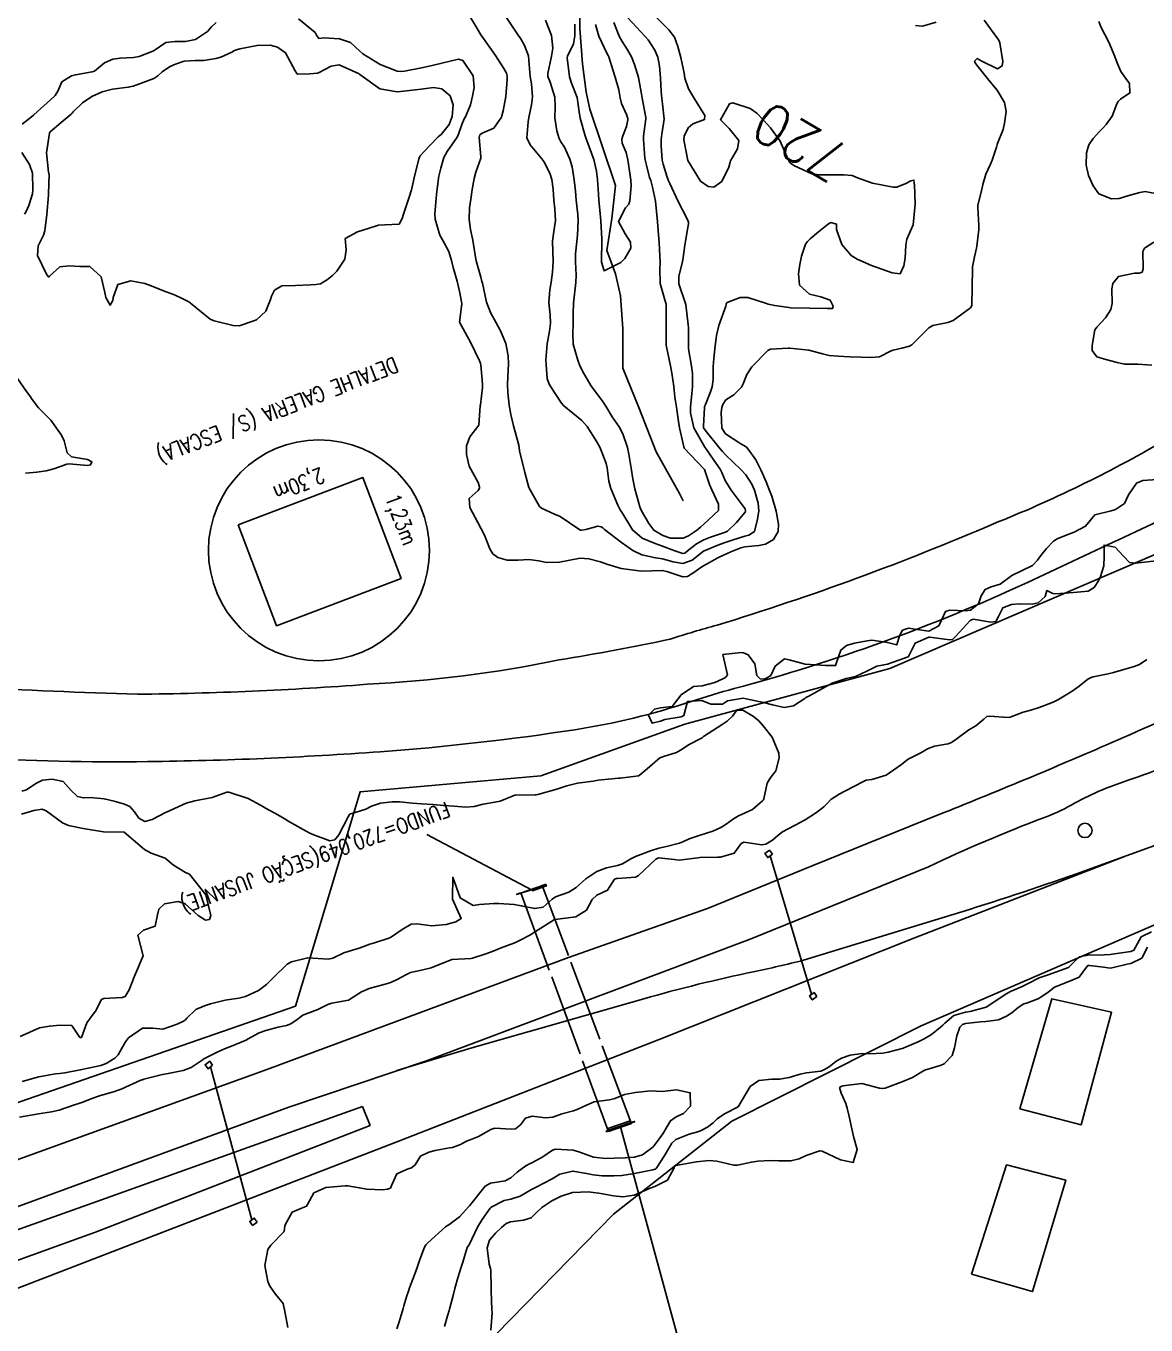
# Model space of a CAD drawing. Header units: metres. Extents: x 307586 to 320046, y 7427249 to 7434250.
# Drawn here: x 312795.2 to 312904.1, y 7432056.7 to 7432183.1 of the extents above; entities that cross this region are included whole.
import ezdxf
from ezdxf.enums import TextEntityAlignment as Align

# ---------------------------------------------------------------- set-up
doc = ezdxf.new("R2010")
doc.units = ezdxf.units.M
doc.header["$MEASUREMENT"] = 0
doc.linetypes.add('CONTINUO', pattern=[0])
doc.linetypes.add('TRACEJADO', pattern=[8.7, 8, -0.7])
for name, color, linetype in [('BUEIRO', 151, 'Continuous'), ('Cotas', 45, 'Continuous'), ('Curvas de Nivel 1m', 11, 'Continuous'), ('Curvas de Nivel 5m', 15, 'Continuous'), ('DETALHES', 45, 'Continuous'), ('Divisa', 42, 'FENCELINE2'), ('Edificações', 30, 'Continuous'), ('Hidrografia', 140, 'Continuous'), ('Linha Férrea', 20, 'Continuous'), ('PLATAFORMA', 45, 'Continuous'), ('Portico', 45, 'Continuous'), ('Postes', 20, 'Continuous'), ('TEXTO', 45, 'Continuous'), ('Vias Primárias', 230, 'Continuous')]:
    doc.layers.add(name, color=color, linetype=linetype)
doc.styles.add('ROMANS', font='romans', dxfattribs={"height": 0.2})
doc.styles.add('Style-STANDARD', font='STANDARD.shx')
doc.linetypes.add('FENCELINE2', pattern='A,0.25,-0.1,[132,ltypeshp.shx,S=0.1,R=0,X=-0.1,Y=0],-0.1,1', length=1.45)

msp = doc.modelspace()

# ---------------------------------------------------------------- linework, layer by layer
at = {"layer": 'BUEIRO', "linetype": 'TRACEJADO', "flags": 128}
for points in [[(312854, 7432076.39), (312845.36, 7432099.49)], [(312843.27, 7432098.77), (312851.78, 7432075.63)]]:
    msp.add_lwpolyline(points, dxfattribs=at)
at = {"layer": 'BUEIRO', "linetype": 'CONTINUO'}
for points in [[(312845.64, 7432099.58, 719.9), (312845.36, 7432099.49, 720.09), (312845.49, 7432099.51, 721.24), (312843.25, 7432098.75, 721.23), (312843.27, 7432098.77, 720), (312842.89, 7432098.64, 719.76)], [(312845.72, 7432099.59, 721.98), (312845.76, 7432099.45, 721.98), (312844.4, 7432098.97, 721.98), (312844.32, 7432099.07, 721.62)], [(312845.64, 7432099.58, 719.9), (312845.72, 7432099.59, 721.98), (312844.36, 7432099.1, 721.97)], [(312842.89, 7432098.64, 719.76), (312842.86, 7432098.61, 721.52), (312844.32, 7432099.07, 721.62), (312844.36, 7432099.1, 721.97)], [(312851.79, 7432075.67, 722.5), (312851.73, 7432075.84, 722.5), (312853.91, 7432076.59, 722.47), (312853.97, 7432076.42, 722.46)], [(312853.97, 7432076.42, 722.46), (312854.34, 7432076.53, 721.84), (312854.35, 7432076.48, 720.57)], [(312851.6, 7432075.53, 720.7), (312851.58, 7432075.58, 721.87), (312851.79, 7432075.67, 722.5)], [(312854.35, 7432076.48, 720.57), (312854, 7432076.39, 720.57), (312854.02, 7432076.32, 721.52), (312851.8, 7432075.56, 721.54), (312851.78, 7432075.63, 720.45), (312851.6, 7432075.53, 720.7)], [(312851.79, 7432075.67, 722.5), (312853.97, 7432076.42, 722.46)]]:
    msp.add_polyline3d(points, dxfattribs=at)
at = {"layer": 'Curvas de Nivel 1m', "flags": 128}
for points, elevation in [([(312841.67, 7432184.24), (312843.01, 7432182.22), (312843.27, 7432181.84), (312843.63, 7432181.22), (312844.01, 7432180.21), (312844.06, 7432179.76), (312844.19, 7432178.2), (312844.32, 7432177.47), (312844.42, 7432176.2), (312844.32, 7432175.45), (312844.06, 7432174.2), (312843.98, 7432173.77), (312843.86, 7432172.21), (312844.17, 7432171.55), (312845.33, 7432170.19), (312845.5, 7432169.93), (312846.08, 7432168.77), (312846.28, 7432168.18), (312846.42, 7432167.22), (312846.48, 7432166.17), (312846.58, 7432165.31), (312846.64, 7432164.17), (312846.49, 7432163.1), (312846.37, 7432162.18), (312846.38, 7432161.17), (312846.41, 7432160.17), (312846.35, 7432159.15), (312846.21, 7432158.18), (312846.09, 7432157.44), (312846, 7432156.18), (312846.14, 7432155), (312846.16, 7432154.18), (312846.05, 7432153.43), (312845.84, 7432152.18), (312845.72, 7432150.64), (312845.73, 7432150.18), (312845.85, 7432148.79), (312846.05, 7432148.18), (312847.22, 7432146.4), (312847.45, 7432146.16), (312849.2, 7432144.71), (312849.71, 7432144.13), (312850.65, 7432142.64), (312850.94, 7432142.12), (312851.16, 7432141.64), (312851.57, 7432140.54), (312851.67, 7432140.11), (312851.84, 7432138.82), (312852.02, 7432138.11), (312852.7, 7432136.5), (312852.9, 7432136.09), (312852.98, 7432135.98), (312853.09, 7432135.81), (312854.12, 7432134.08), (312855.06, 7432133.28), (312856.35, 7432132.76), (312857.05, 7432132.5), (312858.24, 7432132.03), (312859.04, 7432131.79), (312859.23, 7432131.83), (312859.46, 7432132.02), (312860.35, 7432132.72), (312861.06, 7432133.11), (312861.7, 7432133.36), (312863.07, 7432133.84), (312863.17, 7432133.87), (312863.37, 7432133.97), (312864.25, 7432134.79), (312865.09, 7432135.8), (312865.13, 7432135.95), (312865.1, 7432136.14), (312863.72, 7432137.96), (312863.13, 7432138.87), (312862.81, 7432139.65), (312862.65, 7432139.98), (312862.03, 7432140.86), (312861.25, 7432142), (312861.16, 7432142.13), (312860.11, 7432144.01), (312859.76, 7432145.46), (312859.76, 7432146.01), (312859.89, 7432147.35), (312859.97, 7432148.01), (312859.96, 7432149.31), (312859.87, 7432150.01), (312859.59, 7432151.7), (312859.57, 7432152.02), (312859.57, 7432153.76), (312859.56, 7432154.02), (312859.33, 7432156.02), (312858.64, 7432158.03), (312858.64, 7432158.76), (312858.97, 7432160.02), (312859.04, 7432160.37), (312859.26, 7432162.02), (312859.28, 7432162.15), (312859.42, 7432162.96), (312859.59, 7432163.86), (312859.58, 7432164.02), (312859.44, 7432164.34), (312858.58, 7432166.03), (312857.75, 7432167.77), (312857.62, 7432168.04), (312857.49, 7432168.41), (312857.11, 7432169.65), (312857.03, 7432170.05), (312856.93, 7432171.46), (312856.91, 7432172.05), (312856.99, 7432172.59), (312857.2, 7432174.05), (312857.06, 7432175.54), (312856.97, 7432176.05), (312856.91, 7432176.73), (312856.86, 7432178.05), (312856.77, 7432179.21), (312856.6, 7432180.06), (312856.31, 7432180.74), (312855.64, 7432181.76), (312855.38, 7432182.07), (312853.67, 7432183.89)], 719), ([(312794.79, 7432173.54), (312795.54, 7432174.14), (312795.9, 7432174.43), (312796.29, 7432174.78), (312797.56, 7432175.92), (312798, 7432176.33), (312798.25, 7432176.75), (312798.65, 7432177.68), (312799.59, 7432178.27), (312799.96, 7432178.36), (312801.59, 7432178.63), (312801.83, 7432178.72), (312802.79, 7432179.51), (312803.61, 7432179.87), (312804.31, 7432179.99), (312805.61, 7432180.03), (312806.15, 7432180.13), (312807.51, 7432180.64), (312807.62, 7432180.71), (312808.77, 7432181.49), (312809.63, 7432181.61), (312810.66, 7432181.59), (312811.63, 7432181.79), (312812.81, 7432182.58), (312813.2, 7432183.03), (312813.66, 7432183.45)], 721), ([(312821.66, 7432183.8), (312823.27, 7432182.46), (312823.41, 7432182.22), (312823.64, 7432181.9), (312824.13, 7432181.95), (312825.64, 7432181.87), (312826.71, 7432181.5), (312827.63, 7432180.67), (312827.9, 7432180.4), (312829.61, 7432179.35), (312831.25, 7432178.72), (312831.61, 7432178.67), (312831.96, 7432178.71), (312833.61, 7432179.05), (312834.66, 7432179.27), (312835.61, 7432179.5), (312837.2, 7432179.87), (312837.62, 7432179.74), (312838.63, 7432178.27), (312838.75, 7432177.11), (312838.59, 7432176.27), (312838.39, 7432175.45), (312837.89, 7432174.28), (312837.77, 7432174.06), (312837.54, 7432173.51), (312837.23, 7432172.58), (312837.08, 7432172.29), (312836.1, 7432170.89), (312835.79, 7432170.31), (312835.49, 7432169.26), (312835.31, 7432168.48), (312835.28, 7432168.31), (312835.07, 7432166.7), (312835.03, 7432166.31), (312834.92, 7432164.84), (312834.95, 7432164.31), (312835.41, 7432162.77), (312835.65, 7432162.31), (312836.27, 7432161.17), (312836.53, 7432160.29), (312836.7, 7432159.61), (312837.08, 7432158.28), (312837.35, 7432157.14), (312837.52, 7432156.28), (312837.53, 7432156.07), (312837.31, 7432154.28), (312838.4, 7432152.27), (312839.27, 7432150.53), (312839.35, 7432150.26), (312839.37, 7432150.15), (312839.55, 7432148.26), (312839.56, 7432147.94), (312839.34, 7432146.26), (312839.33, 7432146.14), (312839.19, 7432144.26), (312838.31, 7432143.14), (312838, 7432142.27), (312838, 7432141.43), (312838.26, 7432140.27), (312839.13, 7432138.7), (312839.25, 7432138.26), (312839.24, 7432138.14), (312839.12, 7432137.91), (312838.25, 7432137.12), (312838.31, 7432136.27), (312839.08, 7432134.81), (312839.4, 7432134.26), (312839.74, 7432133.58), (312840.26, 7432132.25), (312840.55, 7432131.75), (312841.03, 7432131.4), (312841.95, 7432131.14), (312843.03, 7432131.12), (312844.04, 7432131.19), (312845.03, 7432131.07), (312845.77, 7432130.92), (312847.03, 7432130.94), (312848.04, 7432131.14), (312849.03, 7432131.32), (312849.89, 7432131.27), (312851.03, 7432130.96), (312851.65, 7432130.73), (312853.03, 7432130.33), (312855.02, 7432130.07), (312857.02, 7432130.13), (312857.47, 7432130.04), (312859.02, 7432129.5), (312859.49, 7432129.54), (312860.18, 7432130.01), (312860.68, 7432130.35), (312861.03, 7432130.57), (312862.42, 7432131.36), (312863.04, 7432131.65), (312863.26, 7432131.74), (312863.7, 7432131.96), (312864.66, 7432132.35), (312865.05, 7432132.43), (312866.42, 7432132.56), (312867.05, 7432132.7), (312867.83, 7432133.14), (312868.3, 7432133.91), (312868.34, 7432134.65), (312868.1, 7432135.91), (312867.67, 7432137.36), (312867.46, 7432137.92), (312867.13, 7432138.76), (312866.78, 7432139.57), (312866.62, 7432139.93), (312866.11, 7432140.9), (312865.38, 7432141.95), (312865.17, 7432142.16), (312864.68, 7432142.44), (312863.18, 7432143.41), (312862.83, 7432143.98), (312862.74, 7432145.51), (312862.81, 7432145.98), (312862.91, 7432146.28), (312863.22, 7432146.72), (312863.98, 7432147.21), (312864.72, 7432147.96), (312864.9, 7432148.3), (312865.26, 7432149.2), (312865.72, 7432149.94), (312867.28, 7432151.54), (312867.54, 7432151.65), (312869.28, 7432151.76), (312869.42, 7432151.76), (312871.28, 7432151.56), (312872.62, 7432151.2), (312873.27, 7432151.05), (312874.14, 7432150.98), (312875.27, 7432150.93), (312876.35, 7432150.89), (312877.27, 7432150.84), (312878.14, 7432150.93), (312879.28, 7432151.49), (312879.48, 7432151.58), (312880.31, 7432151.77), (312881.08, 7432151.97), (312881.29, 7432152.09), (312882.12, 7432152.93), (312882.94, 7432153.74), (312883.32, 7432153.97), (312884.78, 7432154.25), (312885.32, 7432154.44), (312886.99, 7432155.69), (312887.11, 7432155.91), (312887.15, 7432157.68), (312887.18, 7432159.48), (312887.19, 7432159.68), (312887.39, 7432160.65), (312887.59, 7432161.49), (312887.61, 7432161.68), (312887.79, 7432163.31), (312887.8, 7432163.68), (312887.7, 7432165.43), (312887.72, 7432165.68), (312888.07, 7432167.07), (312888.2, 7432167.67), (312888.48, 7432168.68), (312888.93, 7432169.67), (312889.11, 7432170.06), (312889.52, 7432171.31), (312889.6, 7432171.59), (312889.63, 7432171.66), (312890.18, 7432173.02), (312890.31, 7432173.65), (312890.45, 7432174.77), (312890.29, 7432175.65), (312889.59, 7432176.86), (312888.9, 7432177.67), (312887.62, 7432179.3), (312887.44, 7432179.51), (312887.4, 7432179.68), (312887.63, 7432179.93), (312888.1, 7432179.68), (312889.62, 7432178.94), (312890.06, 7432179.22), (312890.14, 7432179.65), (312889.85, 7432181.45), (312889.79, 7432181.66), (312889.65, 7432181.86), (312888.31, 7432183.67)], 721), ([(312845.67, 7432183.68), (312846.26, 7432182.18), (312846.39, 7432180.94), (312846.26, 7432180.18), (312845.89, 7432178.47), (312845.91, 7432178.19), (312846.12, 7432177.65), (312846.58, 7432176.17), (312846.6, 7432175.21), (312846.58, 7432174.17), (312846.79, 7432172.92), (312846.99, 7432172.17), (312847.18, 7432171.83), (312847.51, 7432171.32), (312848.04, 7432170.15), (312848.25, 7432169.4), (312848.47, 7432168.15), (312848.6, 7432167.02), (312848.67, 7432166.15), (312848.81, 7432164.78), (312848.84, 7432164.15), (312848.79, 7432162.77), (312848.72, 7432162.15), (312848.59, 7432160.95), (312848.59, 7432160.15), (312848.65, 7432158.87), (312848.62, 7432158.15), (312848.48, 7432157.01), (312848.39, 7432156.15), (312848.35, 7432155.13), (312848.35, 7432154.15), (312848.32, 7432153.13), (312848.37, 7432152.15), (312848.81, 7432150.6), (312848.99, 7432150.14), (312849.26, 7432149.52), (312850.09, 7432148.13), (312851.22, 7432146.6), (312851.53, 7432146.12), (312852.16, 7432145.07), (312852.83, 7432144.1), (312853.18, 7432143.44), (312853.66, 7432142.09), (312853.79, 7432141.45), (312853.99, 7432140.08), (312854.16, 7432139.05), (312854.36, 7432138.08), (312854.86, 7432136.31), (312854.94, 7432136.07), (312855.09, 7432135.78), (312855.71, 7432134.69), (312856.2, 7432134.05), (312857.07, 7432133.52), (312857.82, 7432133.27), (312859.06, 7432133.28), (312859.58, 7432133.5), (312860.34, 7432134.01), (312860.73, 7432134.35), (312861.08, 7432134.65), (312862.49, 7432135.98), (312862.51, 7432136.57), (312861.84, 7432137.99), (312861.63, 7432138.5), (312861.14, 7432139.94), (312861.1, 7432140), (312859.16, 7432142.02), (312858.7, 7432144.02), (312858.6, 7432144.62), (312858.41, 7432146.03), (312858.26, 7432146.99), (312858.15, 7432148.03), (312857.97, 7432149.32), (312857.84, 7432150.03), (312857.43, 7432151.89), (312857.41, 7432152.04), (312857.42, 7432153.93), (312857.42, 7432154.04), (312857.42, 7432155.96), (312857.4, 7432156.04), (312857.34, 7432156.22), (312856.83, 7432158.05), (312856.8, 7432159.47), (312856.82, 7432160.05), (312856.75, 7432161.4), (312856.72, 7432162.05), (312856.67, 7432162.79), (312856.56, 7432164.05), (312856.46, 7432165.07), (312856.37, 7432166.06), (312856.09, 7432167.44), (312855.9, 7432168.06), (312855.8, 7432168.38), (312855.5, 7432169.56), (312855.37, 7432170.07), (312855.34, 7432170.23), (312855.2, 7432172.07), (312855.21, 7432172.39), (312855.42, 7432174.07), (312855.42, 7432174.21), (312855.08, 7432176.07), (312854.98, 7432176.68), (312854.7, 7432178.08), (312854.33, 7432179.37), (312854.05, 7432180.09), (312853.63, 7432180.79), (312853.12, 7432181.58), (312852.85, 7432182.1), (312852.33, 7432183.45)], 718), ([(312848.54, 7432183.27), (312848.53, 7432182.15), (312848.41, 7432181.37), (312847.82, 7432180.16), (312847.78, 7432180), (312848, 7432178.16), (312848.21, 7432177.54), (312848.74, 7432176.15), (312848.96, 7432174.75), (312849.03, 7432174.15), (312849.53, 7432172.41), (312849.63, 7432172.14), (312849.7, 7432171.96), (312850.37, 7432170.13), (312850.63, 7432168.99), (312850.72, 7432168.13), (312850.82, 7432166.77), (312850.87, 7432166.13), (312851.02, 7432164.54), (312851.05, 7432164.12), (312851.14, 7432162.39), (312851.15, 7432162.12), (312851.12, 7432160.39), (312851.13, 7432160.12), (312851.37, 7432159.3), (312853.01, 7432160.1), (312853.39, 7432160.48), (312853.98, 7432161.5), (312853.93, 7432162.08), (312853.41, 7432162.87), (312852.77, 7432164.1), (312853.45, 7432165.41), (312853.77, 7432165.77), (312853.88, 7432166.09), (312854.01, 7432167.55), (312853.96, 7432168.09), (312853.7, 7432169.89), (312853.67, 7432170.09), (312853.51, 7432170.81), (312853.14, 7432171.72), (312853.08, 7432172.1), (312853.19, 7432172.43), (312853.54, 7432173.34), (312853.67, 7432173.97), (312853.67, 7432174.09), (312853.56, 7432174.51), (312853.05, 7432175.58), (312852.92, 7432176.1), (312852.79, 7432176.9), (312852.45, 7432178.11), (312852.24, 7432178.74), (312851.82, 7432180.12), (312851.76, 7432180.25), (312851.63, 7432180.47), (312850.85, 7432182.13), (312850.55, 7432183.24)], 717), ([(312883.67, 7432183.49), (312882.33, 7432183.08), (312881.66, 7432183.15)], 721), ([(312905.47, 7432166.71), (312903.97, 7432166.99), (312903.47, 7432166.92), (312902.38, 7432166.6), (312901.46, 7432166.31), (312900.71, 7432166.28), (312899.47, 7432166.79), (312898.93, 7432167.55), (312898.48, 7432168.56), (312898.25, 7432169.55), (312898.29, 7432170.78), (312898.51, 7432171.55), (312898.91, 7432172.17), (312899.54, 7432172.85), (312899.89, 7432173.2), (312900.2, 7432173.53), (312900.76, 7432174.33), (312901.23, 7432175.52), (312901.34, 7432175.76), (312901.58, 7432175.97), (312902.5, 7432176.59), (312902.47, 7432177.51), (312902.09, 7432177.99), (312901.61, 7432178.69), (312901.25, 7432179.52), (312901.02, 7432180.14), (312900.45, 7432181.53), (312899.67, 7432183.03), (312899.46, 7432183.54)], 722), ([(312795.02, 7432164.79), (312795.18, 7432165.05), (312795.44, 7432165.64), (312795.78, 7432166.79), (312795.84, 7432167.17), (312795.79, 7432168.79), (312795.49, 7432169.62), (312794.75, 7432170.8)], 721), ([(312904.63, 7432150.11), (312903.27, 7432150.2), (312901.98, 7432150.22), (312901.27, 7432150.36), (312900.15, 7432150.66), (312899.28, 7432150.93), (312898.84, 7432151.54), (312898.81, 7432152.03), (312899.09, 7432153.54), (312899.17, 7432153.69), (312899.32, 7432153.85), (312900.13, 7432154.72), (312900.64, 7432155.53), (312900.76, 7432156.11), (312900.74, 7432157.53), (312900.83, 7432158.06), (312901.38, 7432158.74), (312902.94, 7432159.05), (312903.38, 7432159.07), (312903.7, 7432159.17), (312903.79, 7432159.49), (312903.74, 7432161.15), (312903.92, 7432161.48), (312904.82, 7432162.07)], 722), ([(312795.13, 7432139.6), (312796.21, 7432139.69), (312797.13, 7432139.84), (312797.86, 7432140.02), (312799.14, 7432140.48), (312799.37, 7432140.5), (312801.14, 7432140.33), (312801.45, 7432140.4), (312801.57, 7432140.71), (312801.15, 7432140.93), (312799.6, 7432141.18), (312799.15, 7432141.59), (312798.88, 7432142.74), (312798.61, 7432143.31), (312797.59, 7432144.76), (312797.2, 7432145.14), (312796.37, 7432145.94), (312795.76, 7432146.78), (312795.55, 7432147.12), (312795.22, 7432147.54), (312794.32, 7432148.8)], 721), ([(312905.04, 7432131.07), (312903.62, 7432130.9), (312903.04, 7432130.85), (312902.44, 7432130.91), (312901.86, 7432131.51), (312901.06, 7432132.4), (312899.99, 7432132.6), (312900, 7432131.53), (312899.96, 7432130.6), (312899.63, 7432129.53), (312899.43, 7432129.12), (312899.01, 7432128.47), (312898.43, 7432128.12), (312897.01, 7432127.98), (312895.27, 7432127.85), (312895.01, 7432127.89), (312894.43, 7432128.17), (312894.25, 7432127.6), (312893.59, 7432127), (312892.99, 7432126.87), (312891.73, 7432126.89), (312890.99, 7432126.83), (312890.13, 7432126.51), (312889.71, 7432125.65), (312889.45, 7432125.18), (312888.97, 7432125.1), (312887.26, 7432125.38), (312886.97, 7432125.27), (312885.55, 7432123.7), (312885.23, 7432123.43), (312884.95, 7432123.38), (312883.04, 7432123.64), (312882.95, 7432123.65), (312881.63, 7432123.07), (312880.97, 7432121.76), (312880.92, 7432121.72), (312879.49, 7432121.2), (312878.92, 7432121.02), (312877.88, 7432120.82), (312876.91, 7432120.34), (312875.81, 7432119.82), (312874.9, 7432119.61), (312873.56, 7432119.18), (312872.89, 7432118.82), (312871.21, 7432117.88), (312871, 7432117.76), (312870.88, 7432117.68), (312869.79, 7432116.97), (312868.87, 7432116.81), (312867.73, 7432117.05), (312866.87, 7432117.29), (312865.17, 7432117.65), (312864.88, 7432117.7), (312863.38, 7432117.46), (312862.87, 7432117.14), (312861.75, 7432117.11), (312860.88, 7432117.48), (312859.49, 7432117.39), (312859.12, 7432116.02), (312858.85, 7432115.88), (312857.27, 7432115.62), (312856.85, 7432115.48), (312856.06, 7432115.27), (312855.69, 7432116.06), (312856.26, 7432116.65), (312856.86, 7432116.76), (312857.99, 7432116.9), (312858.88, 7432118.02), (312860.06, 7432118.84), (312860.89, 7432118.9), (312862.15, 7432119.24), (312862.9, 7432119.6), (312863.16, 7432119.71), (312863.37, 7432119.97), (312862.92, 7432121.97), (312864.74, 7432122.14), (312864.93, 7432122.11), (312865.39, 7432121.94), (312866.04, 7432121.06), (312866.23, 7432119.93), (312866.56, 7432119.58), (312866.9, 7432119.57), (312867.17, 7432119.65), (312867.58, 7432119.91), (312868.01, 7432120.81), (312868.92, 7432121.52), (312869.36, 7432121.45), (312870.91, 7432121.02), (312872, 7432120.95), (312872.91, 7432120.9), (312873.88, 7432120.88), (312874.19, 7432121.84), (312874.38, 7432122.39), (312874.94, 7432122.83), (312875.71, 7432123.05), (312876.95, 7432123.29), (312877.39, 7432123.36), (312878.94, 7432123.11), (312879.82, 7432122.89), (312880.09, 7432123.77), (312880.4, 7432124.32), (312880.96, 7432124.52), (312881.63, 7432124.42), (312882.96, 7432124.23), (312883.93, 7432124.75), (312884.38, 7432125.72), (312884.56, 7432126.13), (312884.98, 7432126.27), (312886.47, 7432126.2), (312886.98, 7432126.27), (312887.77, 7432126.89), (312888.04, 7432127.67), (312888.41, 7432128.27), (312889.01, 7432128.53), (312889.87, 7432128.8), (312891.02, 7432129.64), (312893.03, 7432130.61), (312893.52, 7432131.12), (312893.85, 7432131.6), (312894.39, 7432132.26), (312895.06, 7432132.97), (312895.43, 7432133.22), (312896.29, 7432133.57), (312897.08, 7432133.87), (312898.19, 7432134.44), (312899.09, 7432135.54), (312900.68, 7432135.95), (312901.1, 7432136.06), (312901.96, 7432136.66), (312902.36, 7432137.5), (312903.13, 7432138.64), (312903.74, 7432138.88), (312905.14, 7432138.97)], 722), ([(312794.52, 7432076.93), (312796.38, 7432077.27), (312797.64, 7432077.48), (312798.38, 7432077.64), (312799.77, 7432078.11), (312800.39, 7432078.3), (312800.7, 7432078.4), (312801.39, 7432078.7), (312802.13, 7432078.96), (312802.4, 7432079.04), (312803.68, 7432079.41), (312804.41, 7432079.68), (312806.32, 7432080.54), (312806.42, 7432080.57), (312806.48, 7432080.58), (312806.63, 7432080.64), (312808.04, 7432081.01), (312808.43, 7432081.08), (312809, 7432081.18), (312810.43, 7432081.5), (312811.23, 7432081.79), (312812.38, 7432082.57), (312812.42, 7432082.6), (312812.44, 7432082.61), (312813.75, 7432083.26), (312814.46, 7432083.59), (312815.14, 7432083.86), (312816.47, 7432084.39), (312816.56, 7432084.43), (312816.69, 7432084.52), (312817.82, 7432085.16), (312818.48, 7432085.39), (312819.69, 7432085.69), (312820.49, 7432085.87), (312820.92, 7432086.03), (312821.53, 7432086.46), (312822.09, 7432086.86), (312822.5, 7432087.04), (312823.53, 7432087.41), (312824.52, 7432087.91), (312824.89, 7432088.05), (312826.52, 7432088.34), (312826.57, 7432088.36), (312826.63, 7432088.4), (312827.77, 7432089.15), (312828.53, 7432089.46), (312830.07, 7432089.89), (312830.54, 7432090.02), (312830.77, 7432090.11), (312831.24, 7432090.34), (312832.09, 7432090.79), (312832.55, 7432091.03), (312833.61, 7432091.26), (312834.55, 7432091.47), (312836.56, 7432092.28), (312838.44, 7432092.39), (312838.57, 7432092.41), (312839.96, 7432092.86), (312840.58, 7432093.11), (312841.37, 7432093.43), (312842.59, 7432093.87), (312842.83, 7432093.97), (312843.29, 7432094.2), (312844.14, 7432094.66), (312844.6, 7432094.93), (312846.56, 7432096.16), (312846.6, 7432096.18), (312846.61, 7432096.18), (312848.37, 7432096.39), (312848.62, 7432096.44), (312849.66, 7432097.1), (312850.22, 7432098.12), (312850.65, 7432098.55), (312851.71, 7432099.04), (312852.39, 7432100.09), (312852.59, 7432100.16), (312852.66, 7432100.17), (312854.42, 7432100.31), (312854.67, 7432100.42), (312856.39, 7432102.04), (312856.58, 7432102.15), (312856.68, 7432102.17), (312858.19, 7432102.02), (312858.68, 7432101.96), (312859.19, 7432102.01), (312860.49, 7432102.19), (312860.69, 7432102.2), (312862.43, 7432102.23), (312862.69, 7432102.25), (312864.03, 7432102.62), (312864.71, 7432103.58), (312864.95, 7432103.71), (312866.71, 7432103.43), (312867.11, 7432103.52), (312867.75, 7432103.91), (312868.26, 7432104.36), (312868.72, 7432104.69), (312870.5, 7432105.64), (312870.73, 7432105.78), (312870.79, 7432105.81), (312870.93, 7432105.87), (312872.01, 7432106.59), (312872.75, 7432107.13), (312873.1, 7432107.5), (312873.43, 7432107.84), (312874.22, 7432108.38), (312874.77, 7432108.65), (312876.58, 7432109.6), (312876.78, 7432109.71), (312876.85, 7432109.73), (312877.4, 7432109.79), (312878.79, 7432110.21), (312880.3, 7432111.27), (312880.8, 7432111.67), (312880.92, 7432111.76), (312882.16, 7432112.4), (312882.82, 7432112.77), (312883.5, 7432113.05), (312884.83, 7432113.27), (312885.15, 7432113.38), (312885.56, 7432113.7), (312886.84, 7432114.63), (312887.5, 7432115.02), (312888.29, 7432115.67), (312888.58, 7432115.94), (312888.86, 7432115.96), (312890.66, 7432115.83), (312890.86, 7432115.87), (312892.13, 7432116.36), (312892.87, 7432116.55), (312893.68, 7432116.79), (312894.88, 7432117.27), (312895.1, 7432117.36), (312895.56, 7432117.58), (312896.89, 7432118.38), (312897.57, 7432118.88), (312898.39, 7432119.55), (312898.72, 7432119.73), (312898.91, 7432119.78), (312900.37, 7432120.07), (312900.91, 7432120.2), (312901.91, 7432120.51), (312902.92, 7432120.79), (312903.42, 7432120.98), (312904.14, 7432121.48)], 722), ([(312794.78, 7432080.42), (312796.04, 7432080.77), (312796.42, 7432080.87), (312798.02, 7432081.15), (312798.43, 7432081.2), (312798.95, 7432081.25), (312800.43, 7432081.54), (312801.37, 7432081.76), (312802.44, 7432081.98), (312802.97, 7432082.15), (312803.81, 7432082.68), (312804.11, 7432083.01), (312804.46, 7432083.6), (312804.85, 7432084.29), (312805.13, 7432084.66), (312806.48, 7432085.61), (312807.5, 7432085.61), (312808.48, 7432085.52), (312809.87, 7432085.98), (312810.49, 7432086.29), (312810.66, 7432086.42), (312810.79, 7432086.59), (312811.66, 7432087.42), (312812.51, 7432087.78), (312813.11, 7432087.96), (312814.52, 7432088.32), (312814.72, 7432088.35), (312815.86, 7432088.53), (312816.52, 7432088.69), (312817.77, 7432089.27), (312818.54, 7432089.85), (312819.18, 7432090.49), (312820.56, 7432091.82), (312820.97, 7432092.06), (312822.56, 7432092.45), (312824.56, 7432092.32), (312825.01, 7432092.42), (312826.05, 7432092.92), (312826.57, 7432093.08), (312827.56, 7432093.4), (312828.58, 7432093.76), (312829.05, 7432093.91), (312830.44, 7432094.35), (312830.59, 7432094.42), (312831.74, 7432095.2), (312832.61, 7432095.72), (312833.17, 7432095.77), (312834.61, 7432095.56), (312836.02, 7432095.7), (312836.61, 7432095.85), (312836.95, 7432095.94), (312837.46, 7432096.27), (312836.64, 7432098.17), (312836.62, 7432098.28), (312836.66, 7432100.28), (312837.39, 7432098.27), (312838.63, 7432097.54), (312839.26, 7432097.62), (312840.64, 7432097.74), (312841.14, 7432097.73), (312842.63, 7432097.63), (312843.32, 7432097.52), (312844.63, 7432097.24), (312845.44, 7432097.37), (312846.33, 7432098.16), (312846.64, 7432098.37), (312847.95, 7432098.85), (312848.65, 7432099.29), (312849.6, 7432100.13), (312850.67, 7432100.85), (312851.59, 7432101.19), (312852.68, 7432101.43), (312853.17, 7432101.59), (312853.96, 7432102.08), (312854.44, 7432102.32), (312854.69, 7432102.41), (312855.88, 7432102.87), (312856.7, 7432103.13), (312857.45, 7432103.28), (312858.71, 7432103.6), (312859.01, 7432103.72), (312859.63, 7432104.01), (312860.72, 7432104.38), (312861.93, 7432104.77), (312862.72, 7432105.14), (312863.25, 7432105.44), (312863.95, 7432105.96), (312864.43, 7432106.26), (312864.74, 7432106.39), (312865.79, 7432106.89), (312866.76, 7432107.72), (312866.86, 7432107.82), (312866.91, 7432107.92), (312867.24, 7432109.45), (312867.53, 7432109.91), (312868.07, 7432110.63), (312868.4, 7432111.9), (312868.35, 7432112.36), (312867.7, 7432113.91), (312866.84, 7432115.02), (312866.41, 7432115.49), (312865.91, 7432115.93), (312864.86, 7432116.54), (312864.29, 7432116.53), (312863.86, 7432115.96), (312863.35, 7432115.47), (312862.84, 7432115.16), (312861.03, 7432113.99), (312860.93, 7432113.89), (312860.83, 7432113.81), (312859.63, 7432113.2), (312858.81, 7432112.66), (312858.4, 7432112.43), (312857.14, 7432112.04), (312856.89, 7432111.95), (312856.8, 7432111.9), (312855.56, 7432110.83), (312854.78, 7432110.2), (312854.7, 7432110.16), (312854.22, 7432110.08), (312852.94, 7432109.93), (312852.78, 7432109.92), (312851.12, 7432109.77), (312850.78, 7432109.72), (312850.31, 7432109.65), (312848.78, 7432109.44), (312847.75, 7432109.17), (312846.77, 7432108.85), (312844.92, 7432108.34), (312844.76, 7432108.3), (312844.66, 7432108.29), (312842.76, 7432108.28), (312842.7, 7432108.27), (312842.54, 7432108.21), (312841.28, 7432107.7), (312840.75, 7432107.58), (312839.6, 7432107.4), (312838.75, 7432107.16), (312837.93, 7432107.09), (312836.75, 7432107.21), (312835.76, 7432107.28), (312834.75, 7432107.37), (312833.63, 7432107.44), (312832.75, 7432107.51), (312831.48, 7432107.62), (312830.75, 7432107.61), (312829.62, 7432107.5), (312828.74, 7432107.19), (312828.21, 7432106.92), (312826.73, 7432106.44), (312826.7, 7432106.44), (312826.62, 7432106.4), (312826.49, 7432106.16), (312825.57, 7432104.42), (312825.19, 7432103.94), (312824.7, 7432103.83), (312823.06, 7432104.45), (312822.71, 7432104.61), (312822.41, 7432104.76), (312820.73, 7432105.7), (312820.26, 7432106), (312819.43, 7432106.49), (312818.74, 7432106.84), (312817.95, 7432107.3), (312816.75, 7432107.94), (312814.88, 7432108.55), (312814.79, 7432108.57), (312814.76, 7432108.57), (312814.74, 7432108.57), (312814.7, 7432108.55), (312813.27, 7432108.05), (312812.75, 7432107.94), (312811.59, 7432107.73), (312810.74, 7432107.5), (312808.82, 7432106.62), (312808.73, 7432106.57), (312807.44, 7432105.91), (312806.72, 7432105.7), (312806.13, 7432106.05), (312805.7, 7432106.66), (312805.25, 7432107.18), (312804.74, 7432107.41), (312803.74, 7432107.68), (312802.75, 7432107.92), (312801.42, 7432108.03), (312800.75, 7432108), (312800.16, 7432108.13), (312799.56, 7432108.73), (312798.77, 7432109.61), (312797.7, 7432109.82), (312796.77, 7432109.72), (312796.12, 7432109.42), (312795.22, 7432108.78), (312794.75, 7432108.65)], 721), ([(312835.85, 7432056.57), (312836.15, 7432057.62), (312836.3, 7432058.14), (312836.34, 7432058.28), (312836.72, 7432059.73), (312836.86, 7432060.27), (312837.16, 7432061.31), (312837.44, 7432062.27), (312837.62, 7432062.85), (312838.06, 7432064.26), (312838.13, 7432064.37), (312838.24, 7432064.53), (312839.07, 7432066.25), (312839.5, 7432067), (312840.28, 7432068.1), (312840.35, 7432068.16), (312840.45, 7432068.23), (312841.67, 7432068.83), (312842.29, 7432068.97), (312843.22, 7432069.27), (312844.3, 7432069.9), (312844.84, 7432070.18), (312846.31, 7432070.95), (312847.06, 7432071.41), (312848.32, 7432071.7), (312849.67, 7432071.47), (312850.32, 7432071.34), (312851.17, 7432071.25), (312852.31, 7432071.23), (312853.11, 7432071.28), (312854.32, 7432071.45), (312856.1, 7432071.82), (312856.32, 7432071.88), (312856.42, 7432071.94), (312856.5, 7432072.04), (312857.21, 7432073.16), (312857.72, 7432074.03), (312857.97, 7432074.41), (312858.36, 7432074.76), (312859.65, 7432075.29), (312860.37, 7432075.48), (312860.75, 7432075.6), (312861.44, 7432075.98), (312861.96, 7432076.39), (312862.38, 7432076.77), (312863.09, 7432077.26), (312864.4, 7432077.95), (312865.56, 7432079.93), (312866.43, 7432080.51), (312867.68, 7432080.65), (312868.43, 7432080.63), (312869.35, 7432080.81), (312870.44, 7432081.14), (312871.04, 7432081.26), (312872.44, 7432081.43), (312872.75, 7432081.54), (312873.25, 7432081.84), (312873.91, 7432082.37), (312874.46, 7432082.67), (312875.3, 7432082.98), (312876.46, 7432083.13), (312877.14, 7432083.12), (312878.46, 7432083.17), (312878.98, 7432083.26), (312880.47, 7432083.67), (312880.53, 7432083.69), (312880.68, 7432083.75), (312881.92, 7432084.29), (312882.48, 7432084.55), (312883.22, 7432084.98), (312884.09, 7432085.71), (312884.32, 7432085.89), (312884.5, 7432086.09), (312885.37, 7432086.84), (312886.52, 7432087.17), (312886.96, 7432087.24), (312888.52, 7432087.66), (312890.54, 7432088.98), (312890.96, 7432089.2), (312891.97, 7432089.62), (312892.55, 7432089.93), (312893.66, 7432090.49), (312894.55, 7432090.78), (312896.52, 7432091.52), (312896.56, 7432091.53), (312896.58, 7432091.54), (312896.6, 7432091.56), (312897.57, 7432092.55), (312898.58, 7432092.73), (312899.42, 7432092.7), (312900.58, 7432092.77), (312901.23, 7432092.86), (312902.59, 7432093.06), (312902.88, 7432093.19), (312903.05, 7432093.49), (312903.6, 7432094.48), (312904.61, 7432094.99)], 723), ([(312840.36, 7432056.23), (312840.48, 7432057.91), (312840.47, 7432058.23), (312840.38, 7432060.03), (312840.38, 7432060.23), (312840.35, 7432062.08), (312840.32, 7432062.23), (312840.21, 7432062.64), (312840, 7432064.23), (312840.24, 7432064.99), (312840.82, 7432065.66), (312841.4, 7432066.22), (312841.86, 7432066.61), (312842.26, 7432066.76), (312843.55, 7432066.91), (312844.27, 7432067.16), (312844.8, 7432067.66), (312845.31, 7432068.17), (312846.29, 7432068.8), (312847.2, 7432069.25), (312848.3, 7432069.63), (312849.87, 7432069.69), (312850.3, 7432069.63), (312850.86, 7432069.55), (312852.29, 7432069.29), (312853.2, 7432069.18), (312854.3, 7432069.35), (312855.84, 7432070.05), (312856.3, 7432070.21), (312857.53, 7432070.81), (312858.18, 7432072.02), (312858.22, 7432072.13), (312858.33, 7432072.23), (312859.82, 7432072.5), (312860.33, 7432072.59), (312861.6, 7432072.72), (312862.33, 7432072.68), (312863.99, 7432072.29), (312864.33, 7432072.26), (312865.69, 7432072.57), (312866.33, 7432072.68), (312867.52, 7432072.72), (312868.33, 7432072.69), (312869.53, 7432072.69), (312870.34, 7432072.89), (312871.01, 7432073.2), (312872.35, 7432073.68), (312872.56, 7432073.64), (312874.34, 7432072.78), (312875.6, 7432072.54), (312875.98, 7432073.81), (312875.61, 7432075.06), (312875.45, 7432075.81), (312875.19, 7432077.02), (312874.99, 7432077.82), (312874.86, 7432078.27), (312874.42, 7432079.28), (312874.27, 7432079.83), (312874.36, 7432079.9), (312874.42, 7432079.93), (312874.59, 7432080), (312876.43, 7432080.21), (312878.15, 7432079.78), (312878.42, 7432079.72), (312878.7, 7432079.78), (312880.43, 7432080.43), (312881.36, 7432080.81), (312882.44, 7432081.44), (312882.63, 7432081.54), (312883.19, 7432081.72), (312884.16, 7432082), (312884.45, 7432082.14), (312885.21, 7432082.95), (312885.44, 7432083.7), (312885.67, 7432084.87), (312885.97, 7432085.69), (312886.21, 7432085.97), (312886.5, 7432086.06), (312887.96, 7432086.21), (312888.5, 7432086.25), (312889.72, 7432086.43), (312890.51, 7432086.76), (312891.03, 7432087.11), (312891.62, 7432087.62), (312892.18, 7432087.96), (312892.53, 7432088.08), (312893.65, 7432088.48), (312894.54, 7432089.11), (312895.17, 7432089.58), (312896.55, 7432090.13), (312897.55, 7432090.56), (312898.29, 7432091.54), (312898.42, 7432091.69), (312898.57, 7432091.71), (312899.93, 7432091.53), (312900.56, 7432091.45), (312900.9, 7432091.51), (312902.23, 7432091.84), (312902.57, 7432091.9), (312903.65, 7432092.4), (312904.2, 7432093.47)], 724), ([(312831.23, 7432056.34), (312831.44, 7432057.04), (312831.83, 7432058.33), (312831.9, 7432058.59), (312832.17, 7432059.46), (312832.38, 7432060.13), (312832.45, 7432060.33), (312832.93, 7432061.59), (312833.18, 7432062.32), (312833.44, 7432063.09), (312833.92, 7432064.31), (312834.04, 7432064.51), (312834.24, 7432064.72), (312835.94, 7432066.28), (312836.14, 7432066.4), (312836.26, 7432066.46), (312837.3, 7432067.24), (312838.23, 7432068.26), (312838.26, 7432068.29), (312838.28, 7432068.32), (312839.8, 7432070.24), (312840.31, 7432070.52), (312841.76, 7432070.76), (312842.31, 7432071.03), (312842.92, 7432071.6), (312843.75, 7432072.2), (312844.11, 7432072.4), (312844.33, 7432072.51), (312845.42, 7432073.09), (312846.35, 7432073.74), (312846.66, 7432073.84), (312848.35, 7432073.74), (312848.91, 7432073.56), (312850.34, 7432073.06), (312851.53, 7432072.91), (312852.34, 7432072.95), (312853.42, 7432073), (312854.34, 7432073.05), (312855.12, 7432073.28), (312856.11, 7432074.04), (312856.36, 7432074.34), (312857.09, 7432075.31), (312857.51, 7432076.03), (312857.82, 7432076.59), (312858.39, 7432076.98), (312859.1, 7432077.31), (312859.77, 7432078), (312859.74, 7432079.32), (312858.42, 7432079.59), (312857.01, 7432079.44), (312856.42, 7432079.49), (312855.87, 7432079.5), (312854.42, 7432079.35), (312853.36, 7432079.14), (312852.41, 7432078.75), (312851.89, 7432078.62), (312850.41, 7432078.43), (312849.65, 7432078.12), (312848.82, 7432077.71), (312848.39, 7432077.57), (312847.26, 7432077.28), (312846.38, 7432076.96), (312845.67, 7432076.88), (312844.39, 7432077.04), (312843.72, 7432076.86), (312843.25, 7432076.2), (312842.77, 7432075.81), (312842.37, 7432075.79), (312840.74, 7432075.86), (312840.37, 7432075.75), (312839.17, 7432075.06), (312838.36, 7432074.74), (312838, 7432074.62), (312837.41, 7432074.27), (312836.62, 7432074), (312836.35, 7432073.95), (312834.95, 7432073.69), (312834.34, 7432073.53), (312833.51, 7432073.14), (312833, 7432072.32), (312832.64, 7432072), (312832.32, 7432071.91), (312831.21, 7432071.44), (312830.74, 7432070.35), (312830.6, 7432070.05), (312830.3, 7432069.94), (312829.82, 7432069.88), (312828.3, 7432069.94), (312826.44, 7432070.26), (312826.3, 7432070.28), (312826.18, 7432070.28), (312824.3, 7432070.11), (312823.15, 7432069.58), (312822.54, 7432068.45), (312822.44, 7432068.29), (312822.28, 7432068.23), (312821.03, 7432067.7), (312820.36, 7432066.47), (312820.34, 7432066.38), (312820.25, 7432065.81), (312818.97, 7432064.49), (312818.66, 7432064.06), (312818.39, 7432062.5), (312818.66, 7432060.96), (312818.87, 7432060.49), (312819.42, 7432059.72), (312820.17, 7432058.81), (312820.23, 7432058.47), (312820.25, 7432058.39), (312820.63, 7432056.47)], 722)]:
    msp.add_lwpolyline(points, dxfattribs=dict(at, elevation=elevation))
at = {"layer": 'Curvas de Nivel 1m', "elevation": 722, "flags": 128}
msp.add_lwpolyline([(312827.59, 7432178.42), (312827.62, 7432178.4), (312829.58, 7432176.98), (312831.24, 7432176.7), (312831.58, 7432176.73), (312833.04, 7432176.88), (312833.58, 7432176.96), (312834.78, 7432177.13), (312835.58, 7432176.99), (312836.39, 7432176.3), (312836.69, 7432175.42), (312836.6, 7432174.29), (312836.31, 7432173.53), (312835.53, 7432172.56), (312835.39, 7432172.45), (312835.23, 7432172.31), (312834.38, 7432171.45), (312833.5, 7432170.47), (312833.41, 7432170.33), (312833.35, 7432170.18), (312832.92, 7432168.34), (312832.63, 7432167.18), (312832.39, 7432166.35), (312831.87, 7432164.79), (312831.73, 7432164.36), (312831.43, 7432163.84), (312830.05, 7432163.75), (312829.42, 7432163.73), (312828.42, 7432163.39), (312827.41, 7432163.09), (312826.2, 7432162.42), (312826.3, 7432161.32), (312826.16, 7432160.42), (312825.37, 7432159.24), (312824.96, 7432158.84), (312824.48, 7432158.44), (312823.79, 7432158.01), (312823.35, 7432157.94), (312822.81, 7432157.92), (312821.35, 7432157.86), (312820.03, 7432157.81), (312819.34, 7432157.39), (312819.03, 7432156.81), (312818.93, 7432156.5), (312818.48, 7432155.35), (312817.58, 7432154.52), (312817.39, 7432154.44), (312817.31, 7432154.41), (312815.9, 7432153.94), (312815.3, 7432153.95), (312813.45, 7432154.43), (312813.31, 7432154.47), (312813.06, 7432154.57), (312811.33, 7432156), (312810.99, 7432156.26), (312810.36, 7432156.6), (312809.65, 7432156.93), (312809.34, 7432157.05), (312808.69, 7432157.28), (312807.34, 7432157.81), (312806.73, 7432158.04), (312805.35, 7432158.32), (312804.08, 7432157.95), (312803.65, 7432156.69), (312803.61, 7432156.4), (312803.33, 7432155.93), (312802.92, 7432156.69), (312802.84, 7432157.19), (312802.47, 7432158.7), (312801.37, 7432159.72), (312800.4, 7432159.69), (312799.37, 7432159.76), (312798.44, 7432159.67), (312797.45, 7432158.76), (312797.41, 7432158.7), (312797.35, 7432158.7), (312797.31, 7432158.72), (312797.28, 7432158.76), (312797.15, 7432158.97), (312796.28, 7432160.78), (312796.33, 7432161.71), (312796.86, 7432162.77), (312797, 7432163.18), (312797.19, 7432164.76), (312797.34, 7432166.65), (312797.34, 7432166.76), (312797.4, 7432168.69), (312797.38, 7432168.76), (312797.35, 7432168.88), (312797.17, 7432170.77), (312797.45, 7432172.69), (312797.47, 7432172.76), (312797.49, 7432172.79), (312797.52, 7432172.82), (312798.59, 7432173.7), (312799.55, 7432174.53), (312799.66, 7432174.63), (312799.76, 7432174.74), (312800.67, 7432175.62), (312801.57, 7432176.24), (312802.56, 7432176.71), (312803.58, 7432176.97), (312805.11, 7432177.14), (312805.58, 7432177.24), (312806.54, 7432177.61), (312807.59, 7432178), (312807.99, 7432178.24), (312808.4, 7432178.63), (312809.1, 7432179.12), (312809.6, 7432179.36), (312810.55, 7432179.67), (312811.61, 7432179.75), (312812.45, 7432179.75), (312813.61, 7432179.94), (312814.1, 7432180.08), (312815.18, 7432180.55), (312815.45, 7432180.72), (312815.63, 7432180.8), (312815.95, 7432180.87), (312817.63, 7432181.21), (312818.89, 7432181.24), (312819.63, 7432181.06), (312820.4, 7432180.49), (312821.34, 7432178.74), (312821.48, 7432178.48), (312821.59, 7432178.43), (312822.76, 7432178.46), (312823.51, 7432178.53), (312823.59, 7432178.56), (312824.83, 7432179.21), (312825.61, 7432179.33), (312827.54, 7432178.45)], close=True, dxfattribs=at)
at = {"layer": 'Curvas de Nivel 5m', "elevation": 720, "flags": 128}
for points in [[(312838.2, 7432184.27), (312838.92, 7432183.01), (312839.38, 7432182.26), (312839.64, 7432181.9), (312840.81, 7432180.25), (312841.61, 7432178.98), (312841.87, 7432178.5), (312841.93, 7432178.24), (312841.94, 7432177.89), (312841.81, 7432176.24), (312841.56, 7432174.86), (312841.43, 7432174.37), (312841.38, 7432174.24), (312840.64, 7432173.15), (312839.53, 7432172.69), (312839.28, 7432172.51), (312839.21, 7432172.26), (312839.39, 7432170.37), (312839.39, 7432170.26), (312838.89, 7432168.87), (312838.75, 7432168.27), (312838.55, 7432167.19), (312838.41, 7432166.27), (312838.3, 7432165.41), (312838.26, 7432164.27), (312838.38, 7432163.31), (312838.6, 7432162.27), (312838.84, 7432160.81), (312838.94, 7432160.26), (312839.37, 7432158.67), (312839.49, 7432158.26), (312839.55, 7432158.07), (312839.93, 7432156.25), (312840.33, 7432155.24), (312840.87, 7432154.24), (312841.3, 7432153.44), (312841.81, 7432152.23), (312842.05, 7432151.01), (312842.06, 7432150.23), (312842, 7432148.97), (312841.98, 7432148.23), (312842.01, 7432147.45), (312842.14, 7432146.23), (312842.3, 7432145.32), (312842.55, 7432144.22), (312843.07, 7432142.31), (312843.09, 7432142.21), (312843.1, 7432142.15), (312843.16, 7432141.75), (312843.54, 7432140.21), (312843.68, 7432139.66), (312844.05, 7432138.2), (312845.1, 7432136.36), (312845.3, 7432136.19), (312846.54, 7432135.62), (312847.09, 7432135.37), (312848.93, 7432134.14), (312849.07, 7432134.06), (312849.17, 7432134.04), (312849.6, 7432134.13), (312850.76, 7432134.44), (312851.08, 7432134.39), (312851.24, 7432134.28), (312851.41, 7432134.11), (312853.05, 7432132.84), (312854.16, 7432132.08), (312855.04, 7432131.66), (312856.36, 7432131.37), (312857.04, 7432131.27), (312858.1, 7432130.97), (312859.03, 7432130.81), (312859.92, 7432131.13), (312861.04, 7432132), (312862.44, 7432132.59), (312863.06, 7432132.81), (312863.91, 7432133.11), (312865.07, 7432133.46), (312865.44, 7432133.57), (312865.99, 7432133.94), (312866.3, 7432135.14), (312866.4, 7432135.93), (312866.34, 7432136.69), (312865.99, 7432137.94), (312865.73, 7432138.54), (312865.14, 7432139.44), (312864.68, 7432139.95), (312863.16, 7432141.38), (312862.88, 7432141.7), (312862.66, 7432141.98), (312861.19, 7432143.78), (312861.05, 7432144), (312861.02, 7432144.18), (312861.13, 7432146), (312861.14, 7432146.07), (312861.22, 7432146.28), (312861.71, 7432147.52), (312861.88, 7432147.99), (312861.99, 7432148.72), (312861.98, 7432149.99), (312862.03, 7432150.75), (312862.17, 7432151.99), (312862.29, 7432153), (312862.53, 7432153.98), (312863.21, 7432155.85), (312863.23, 7432155.97), (312863.23, 7432156.08), (312863.34, 7432156.19), (312864.61, 7432156.7), (312865.34, 7432156.68), (312867.16, 7432156.1), (312867.33, 7432156.04), (312867.97, 7432155.91), (312869.33, 7432155.71), (312869.54, 7432155.69), (312871.33, 7432155.66), (312873.1, 7432155.63), (312873.33, 7432155.61), (312873.57, 7432155.61), (312873.65, 7432155.85), (312873.34, 7432156.43), (312872.46, 7432156.75), (312871.35, 7432157.01), (312870.38, 7432157.89), (312870.26, 7432159), (312870.39, 7432159.89), (312870.57, 7432160.71), (312870.96, 7432161.88), (312871.14, 7432162.15), (312871.41, 7432162.4), (312872.22, 7432163.07), (312873.18, 7432163.85), (312873.43, 7432163.98), (312873.97, 7432163.84), (312873.97, 7432163.3), (312874.48, 7432161.84), (312875.39, 7432160.77), (312875.99, 7432160.42), (312877.38, 7432159.8), (312879.38, 7432159.08), (312880.15, 7432159), (312880.52, 7432159.77), (312880.64, 7432160.52), (312880.71, 7432161.77), (312880.8, 7432162.38), (312881.43, 7432163.76), (312881.62, 7432165.76), (312881.55, 7432167.69), (312881.52, 7432167.76), (312881.52, 7432167.79), (312881.49, 7432168.12), (312881.21, 7432168.04), (312880.7, 7432167.77), (312879.82, 7432167.43), (312879.48, 7432167.41), (312877.48, 7432167.8), (312876, 7432168.33), (312875.49, 7432168.56), (312874.69, 7432168.64), (312873.49, 7432168.61), (312872.24, 7432168.61), (312871.49, 7432168.75), (312869.88, 7432169.51), (312869.5, 7432169.77), (312869.39, 7432169.9), (312869.28, 7432170.13), (312868.5, 7432171.91), (312867.54, 7432173.2), (312866.86, 7432173.93), (312866.23, 7432174.61), (312865.56, 7432175.07), (312863.9, 7432175.63), (312863.57, 7432175.54), (312862.68, 7432173.98), (312863.54, 7432173.12), (312864.46, 7432171.96), (312864.33, 7432171.14), (312863.66, 7432169.97), (312863.62, 7432169.85), (312863.5, 7432169.37), (312862.82, 7432167.98), (312862.03, 7432167.44), (312861.48, 7432167.48), (312860.76, 7432168.01), (312859.5, 7432170.02), (312859.11, 7432172.02), (312859.15, 7432172.4), (312859.54, 7432173.21), (312859.99, 7432173.57), (312861.14, 7432174), (312861.16, 7432174.4), (312860.17, 7432176.01), (312859.59, 7432176.99), (312859.23, 7432178.02), (312859.14, 7432178.5), (312858.82, 7432180.03), (312858.54, 7432181.12), (312858.21, 7432182.03), (312857.65, 7432182.73), (312856.35, 7432184.06)], [(312794.59, 7432084.79), (312796.48, 7432085.62), (312797.44, 7432085.8), (312798.48, 7432085.91), (312799.61, 7432085.85), (312800.41, 7432084.71), (312800.47, 7432084.68), (312800.5, 7432084.68), (312800.55, 7432084.71), (312801.08, 7432086.11), (312801.49, 7432086.7), (312801.93, 7432087.27), (312802.51, 7432088.38), (312802.72, 7432088.48), (312804.51, 7432088.59), (312804.82, 7432088.67), (312805.19, 7432089.32), (312805.71, 7432090.65), (312806.56, 7432092.64), (312806.02, 7432094.65), (312806.6, 7432095.13), (312807.71, 7432095.52), (312807.96, 7432096.63), (312808.07, 7432097.18), (312808.62, 7432097.69), (312809.96, 7432097.93), (312810.63, 7432097.69), (312811.89, 7432096.58), (312812.61, 7432096.1), (312812.99, 7432096.18), (312813.12, 7432096.56), (312812.64, 7432098.57), (312811.05, 7432100.59), (312810.66, 7432100.76), (312809.52, 7432101.46), (312808.68, 7432102.15), (312807.33, 7432102.63), (312806.69, 7432102.99), (312804.71, 7432104.67), (312802.71, 7432104.69), (312800.72, 7432105.04), (312799.3, 7432105.31), (312798.72, 7432105.57), (312797.13, 7432106.76), (312796.73, 7432106.9), (312795.93, 7432106.77), (312794.73, 7432106.42)]]:
    msp.add_lwpolyline(points, dxfattribs=at)
at = {"layer": 'DETALHES'}
msp.add_lwpolyline([(312815.79, 7432134.58), (312827.9, 7432139.18), (312831.63, 7432129.35), (312819.52, 7432124.75)], close=True, dxfattribs=at)
msp.add_circle((312823.65, 7432132.09), 10.75, dxfattribs=at)
at = {"layer": 'Divisa'}
for points in [[(312583.49, 7431999.56), (312592.88, 7432003.51), (312590.54, 7432010.48), (312620.9, 7432021.47), (312620.54, 7432022.45), (312636.59, 7432028.26), (312637.7, 7432025.65), (312686.83, 7432043.06), (312731.36, 7432057.69), (312731.51, 7432057.23), (312751.61, 7432064.3), (312752.16, 7432062.73), (312792.99, 7432077.87), (312821.37, 7432087.74), (312827.65, 7432108.6), (312845.21, 7432110.15), (312859.22, 7432115.17), (312879.15, 7432120.59), (312907.43, 7432132.76), (312968.65, 7432166.85), (312997.69, 7432185.94)], [(312720.03, 7432007.44), (312760, 7432027.81), (312781, 7431994.59), (312852.3, 7432067.51), (312863.79, 7432076.54), (312882.19, 7432085.84), (312933.65, 7432108.12), (312967.13, 7432126.93), (312994.7, 7432139.4), (313021.52, 7432154.24), (313021.1, 7432155.83), (313030.95, 7432160.31), (313030.55, 7432161.29), (313049.25, 7432170.57)]]:
    msp.add_lwpolyline(points, dxfattribs=at)
at = {"layer": 'Edificações'}
for points in [[(312891.8, 7432077.76), (312897.77, 7432076.21), (312900.72, 7432087.15), (312894.91, 7432088.47)], [(312887.09, 7432061.68), (312893.01, 7432059.97), (312896.26, 7432070.82), (312890.49, 7432072.3)]]:
    msp.add_lwpolyline(points, close=True, dxfattribs=at)
at = {"layer": 'Hidrografia', "elevation": 128.58}
msp.add_lwpolyline([(312849.29, 7432195.71), (312849.14, 7432191.22), (312848.9, 7432188.6), (312849.02, 7432185.38), (312849.02, 7432182.87), (312849.26, 7432179.42), (312849.62, 7432176.68), (312849.97, 7432175.01), (312852.49, 7432167.58), (312852.13, 7432164.36), (312851.65, 7432161.26), (312852.49, 7432159), (312852.97, 7432156.85), (312853.2, 7432153.63), (312853.2, 7432149.82), (312854.76, 7432145.98), (312856.43, 7432141.68), (312858.69, 7432137.63), (312859.05, 7432136.92)], dxfattribs=at)
at = {"layer": 'Linha Férrea'}
for points in [[(312831.22, 7432081.47), (312838.5, 7432083.69), (312855.22, 7432088.46, -0.017666), (312865.88, 7432091.09, 0.009391), (312870.76, 7432092.21), (312885.4, 7432096.7, 0.010973), (312897.3, 7432100.63), (312907.86, 7432104.44, -0.031419), (312912.5, 7432106.32), (312947.48, 7432122.34), (312960.11, 7432129.65, -0.021992), (312971, 7432135.31, -0.013948), (312979.37, 7432138.93), (312992.03, 7432144.77), (313014.43, 7432155.67, 0.020805), (313017.74, 7432157.46, -0.001658), (313030.08, 7432164.73, -0.005063), (313046.28, 7432173.99, 0.015456), (313050.27, 7432176.38), (313075.04, 7432193.18), (313118.77, 7432222.93), (313142.27, 7432239.19), (313159.55, 7432250.99)], [(312577.76, 7431995.27), (312602.57, 7432003.87), (312638.6, 7432016.5), (312677.96, 7432030.69), (312722.29, 7432046.64), (312754.74, 7432058.42), (312791.5, 7432071.78), (312818.67, 7432081.6), (312847.91, 7432092.48), (312861.44, 7432097.26), (312871.59, 7432101.41), (312881.14, 7432105.27), (312884.35, 7432106.55, 0.003925), (312892.72, 7432109.97, 0.003533), (312900.14, 7432113.13, 0.009568), (312919.29, 7432121.9, 0.008897), (312940.51, 7432132.58, 0.006233), (312957.25, 7432141.65, 0.014542), (312977.63, 7432153.81), (313002.87, 7432170.29), (313032.27, 7432190.18)], [(312586.33, 7431994.09), (312631.58, 7432009.64), (312684.61, 7432029.27), (312714.59, 7432039.37), (312749.27, 7432051.77), (312784.8, 7432064.74), (312820.73, 7432077.93), (312834.1, 7432082.44), (312865.58, 7432094.27), (312882.91, 7432101.3, -0.021974), (312894.1, 7432106.06, 0.037651), (312896.77, 7432107.3, -0.047899), (312902.32, 7432109.73, 0.039088), (312910.05, 7432112.95, -0.008524), (312935.52, 7432125.46, 0.020272), (312951.11, 7432133.57, 0.004622), (312970.46, 7432144.9, 0.008989), (312981.84, 7432151.98), (312993.64, 7432159.62), (313035.84, 7432188.22)]]:
    msp.add_lwpolyline(points, format="xyb", dxfattribs=at)
msp.add_lwpolyline([(312901.97, 7432102.32), (312881.49, 7432094.36), (312856.72, 7432084.51), (312830.89, 7432074.43), (312772.01, 7432051.68), (312725.94, 7432034.21)], dxfattribs=at)
at = {"layer": 'PLATAFORMA', "linetype": 'CONTINUO'}
for points in [[(312601.92, 7431997.01, 724.11), (312619.57, 7432003.36, 724.14), (312637, 7432009.61, 724.18), (312655.99, 7432016.41, 724.22), (312673.98, 7432022.87, 724.26), (312691.44, 7432029.11, 724.27), (312707.63, 7432034.99, 724.28), (312724.2, 7432040.91, 724.3), (312748.1, 7432049.39, 724.27), (312765.55, 7432055.7, 724.35), (312784, 7432062.31, 724.29), (312801.13, 7432068.4, 724.26), (312827.87, 7432077.99, 724.34)], [(312827.87, 7432077.99, 724.34), (312828.61, 7432076.14, 724.37)], [(312828.61, 7432076.14, 724.37), (312801.93, 7432065.76, 724.27), (312784.85, 7432059.6, 724.3), (312766.67, 7432053.07, 724.35), (312749.12, 7432046.79, 724.26), (312731.56, 7432040.61, 724.32)]]:
    msp.add_polyline3d(points, dxfattribs=at)
at = {"layer": 'Portico'}
for points in [[(312867.73, 7432102.53), (312867.28, 7432102.2), (312867, 7432102.59), (312867.44, 7432102.92)], [(312872.06, 7432088.67), (312871.61, 7432088.35), (312871.33, 7432088.74), (312871.78, 7432089.06)], [(312813.31, 7432081.99), (312812.86, 7432081.66), (312812.58, 7432082.05), (312813.03, 7432082.38)], [(312817.64, 7432066.73), (312817.19, 7432066.41), (312816.91, 7432066.8), (312817.36, 7432067.12)]]:
    msp.add_lwpolyline(points, close=True, dxfattribs=at)
for points in [[(312871.55, 7432088.9), (312867.51, 7432102.36)], [(312817.13, 7432066.96), (312813.09, 7432081.83)]]:
    msp.add_lwpolyline(points, dxfattribs=at)
at = {"layer": 'Postes'}
msp.add_circle((312898.12, 7432104.84), 0.694, dxfattribs=at)
at = {"layer": 'TEXTO', "linetype": 'CONTINUO'}
for p, q in [((312844.32, 7432099.07, 721.62), (312834.12, 7432104.45)), ((312853, 7432075.89, 720.33), (312859.92, 7432050.42))]:
    msp.add_line(p, q, dxfattribs=at)
at = {"layer": 'Vias Primárias'}
for points in [[(312577.68, 7432062.79, -0.016548), (312609.89, 7432075.97, 0.010434), (312635.42, 7432086.05, -0.01315), (312660.41, 7432095.77, -0.000662), (312679.62, 7432102.63, -0.021497), (312698.41, 7432108.42, -0.034799), (312718.33, 7432112.18, -0.014384), (312741.36, 7432114.21, -0.04369), (312772.57, 7432113.33, 0.031763), (312806.99, 7432111.54, 0.015367), (312829.61, 7432112.5, 0.019993), (312848.51, 7432114.64, 0.042219), (312859.83, 7432117.38, -0.015249), (312864.01, 7432118.64, 0.043416), (312892.53, 7432128.97, 0.003603), (312910.18, 7432137.31, 0.023504), (312920.32, 7432142.79), (312942.68, 7432156.28, 0.028266), (312972, 7432173.41, -0.01098), (312977.86, 7432177.11, 0.025601), (312986.96, 7432183.23, 0.014508)], [(312577.68, 7432062.79, -0.016548), (312609.89, 7432075.97, 0.010434), (312635.42, 7432086.05, -0.01315), (312660.41, 7432095.77, -0.000662), (312679.62, 7432102.63, -0.021497), (312698.41, 7432108.42, -0.034799), (312718.33, 7432112.18, -0.014384), (312741.36, 7432114.21, -0.04369), (312772.57, 7432113.33, 0.031763), (312806.99, 7432111.54, 0.015367), (312829.61, 7432112.5, 0.019993), (312848.51, 7432114.64, 0.042219), (312859.83, 7432117.38, -0.015249), (312864.01, 7432118.64, 0.043416), (312892.53, 7432128.97, 0.003603), (312910.18, 7432137.31, 0.023504), (312920.32, 7432142.79), (312942.68, 7432156.28, 0.028266), (312972, 7432173.41, -0.01098), (312977.86, 7432177.11, 0.025601), (312986.96, 7432183.23, 0.014508)], [(312975.64, 7432183.49, -0.038239), (312967.69, 7432178.55, -0.010645), (312939.57, 7432161.87), (312916.69, 7432148.79, 0.004574), (312905.64, 7432142.66, -0.03715), (312889.23, 7432134.67, -0.027185), (312862.36, 7432124.81, 0.015249), (312857.81, 7432123.45, -0.011102), (312847.01, 7432121.43, -0.038327), (312828.32, 7432119.06, -0.016483), (312806, 7432118.09, -0.008051), (312773.3, 7432119.68, 0.032962), (312741.06, 7432120.94, 0.011782), (312717.27, 7432119.03, 0.019523), (312697.25, 7432115.24, 0.005406), (312677.42, 7432109.05, -0.005196), (312658.1, 7432102.59, -0.006458), (312632.42, 7432093.44, -0.018672), (312620.72, 7432089.29), (312610.78, 7432085.76), (312589.81, 7432078.18), (312578.06, 7432074.1, -0.034891)], [(312975.64, 7432183.49, -0.038239), (312967.69, 7432178.55, -0.010645), (312939.57, 7432161.87), (312916.69, 7432148.79, 0.004574), (312905.64, 7432142.66, -0.03715), (312889.23, 7432134.67, -0.027185), (312862.36, 7432124.81, 0.015249), (312857.81, 7432123.45, -0.011102), (312847.01, 7432121.43, -0.038327), (312828.32, 7432119.06, -0.016483), (312806, 7432118.09, -0.008051), (312773.3, 7432119.68, 0.032962), (312741.06, 7432120.94, 0.011782), (312717.27, 7432119.03, 0.019523), (312697.25, 7432115.24, 0.005406), (312677.42, 7432109.05, -0.005196), (312658.1, 7432102.59, -0.006458), (312632.42, 7432093.44, -0.018672), (312620.72, 7432089.29), (312610.78, 7432085.76), (312589.81, 7432078.18), (312578.06, 7432074.1, -0.034891)]]:
    msp.add_lwpolyline(points, format="xyb", dxfattribs=at)

# ---------------------------------------------------------------- texts
at = {"layer": 'Cotas', "style": 'Style-STANDARD'}
msp.add_text('720', height=4, rotation=149.4184, dxfattribs=at).set_placement((312870.43, 7432171.81, 720), align=Align.MIDDLE_CENTER)
at = {"layer": 'DETALHES', "style": 'ROMANS', "width": 0.8}
for s, rotation, p in [('DETALHE GALERIA (S/ ESCALA)', 201.2268, (312830.96, 7432150.94)), ('2,30m', 202.3876, (312823.81, 7432140.18)), ('1,23m', 290.864, (312830.05, 7432137.23))]:
    msp.add_text(s, height=1.5, rotation=rotation, dxfattribs=at).set_placement(p)
at = {"layer": 'TEXTO', "style": 'ROMANS', "width": 0.8}
msp.add_text('FUNDO=720,049(SEÇÃO JUSANTE)', height=1.5, rotation=200.049, dxfattribs=at).set_placement((312836.03, 7432107.67))

doc.saveas('drawing.dxf')
